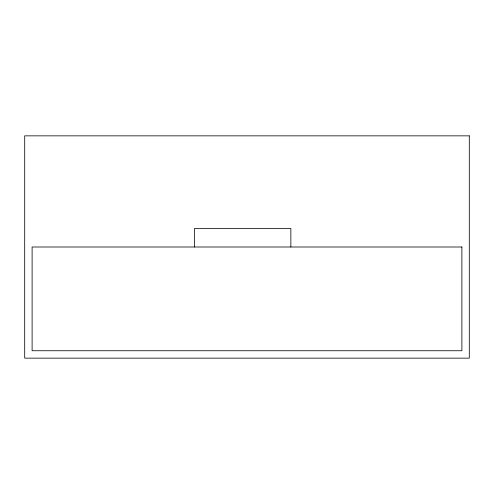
<?xml version="1.0" encoding="UTF-8"?>
<svg xmlns="http://www.w3.org/2000/svg" width="494" height="494" viewBox="0 0 494 494"><rect width="100%" height="100%" fill="white"/><g stroke="black" fill="none" stroke-linecap="round" stroke-linejoin="round"><path stroke-width="0.74" d="M290.855 247L290.855 228.475L194.525 228.475L194.525 247M469.3 135.85L24.7 135.85L24.7 358.15L469.3 358.15L469.3 135.85M461.89 247L32.11 247L32.11 350.74L461.89 350.74L461.89 247"/></g></svg>
